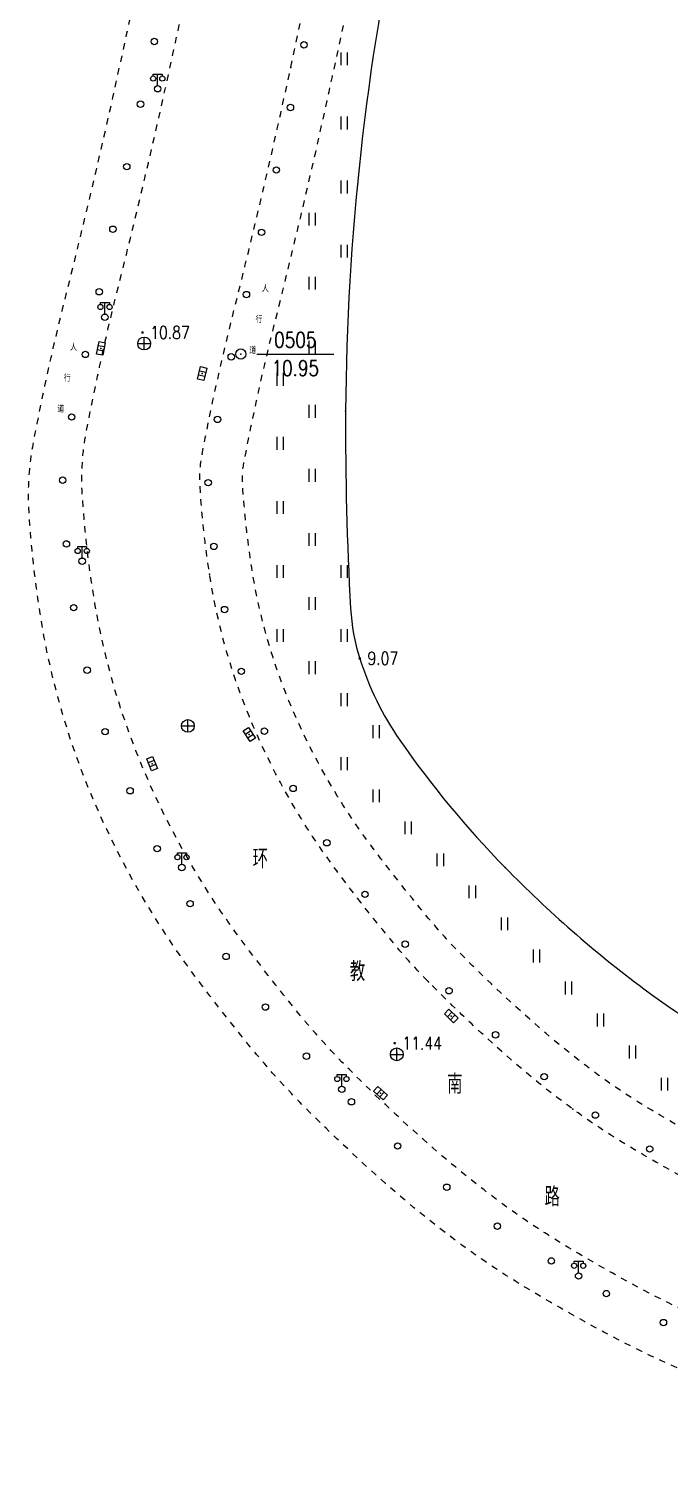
# Model space of a CAD drawing. Extents: x 940 to 2162, y 608 to 1562.
# Drawn here: x 1058.6 to 1108.6, y 609 to 720.4 of the extents above; entities that cross this region are included whole.
import ezdxf
from ezdxf.enums import TextEntityAlignment as Align

# ---------------------------------------------------------------- set-up
doc = ezdxf.new("R2010")
doc.units = 0
doc.header["$LTSCALE"] = 0.5
doc.header["$PDSIZE"] = 0.2
doc.linetypes.add('X6', pattern=[2, 1, -1])
doc.layers.get('0').update_dxf_attribs({"linetype": 'CONTINUOUS'})
for name, color, linetype in [('DLDW', 11, 'CONTINUOUS'), ('DLSS', 4, 'CONTINUOUS'), ('GCD', 1, 'CONTINUOUS'), ('GXYZ', 2, 'CONTINUOUS'), ('KZD', 1, 'CONTINUOUS'), ('SXSS', 5, 'CONTINUOUS'), ('ZBTZ', 3, 'CONTINUOUS'), ('ZDH', 1, 'CONTINUOUS')]:
    doc.layers.add(name, color=color, linetype=linetype)
doc.styles.add('HZ', font='rs.shx', dxfattribs={"width": 0.8, "bigfont": 'hztxt.shx'})

# ---------------------------------------------------------------- blocks, each defined once
blk = doc.blocks.new('gc043')
for p, q in [((-1, 0), (1, 0)), ((0, -1), (0, 1))]:
    blk.add_line(p, q)
blk.add_circle((0, 0), 1)
blk = doc.blocks.new('gc041')
for p, q in [((-1, 0.5), (1, 0.5)), ((-1, -0.5), (-1, 0.5)), ((-0.33, 0.5), (-0.33, -0.5)), ((0.33, 0.5), (0.33, -0.5)), ((1, 0.5), (1, -0.5)), ((1, -0.5), (-1, -0.5))]:
    blk.add_line(p, q)
blk = doc.blocks.new('gc170')
at = {"linetype": 'Continuous'}
blk.add_circle((0, 0), 0.5, dxfattribs=at)
blk = doc.blocks.new('GC200')
at = {"linetype": 'Continuous', "const_width": 0.2, "flags": 128}
blk.add_lwpolyline([(-0.1, 0, 1), (0.1, 0, 1)], format="xyb", close=True, dxfattribs=at)
blk = doc.blocks.new('gc117')
blk.add_circle((0, 0), 0.8)
blk.add_point((0, 0))
blk = doc.blocks.new('gc121')
for p, q in [((-0.5, -1), (-0.5, 1)), ((0.5, -1), (0.5, 1))]:
    blk.add_line(p, q)
blk = doc.blocks.new('gc097')
for p, q in [((-0.7, 2), (-0.7, 2.3)), ((-0.7, 2.3), (0.7, 2.3)), ((0, 0.5), (0, 2.3)), ((0.7, 2.3), (0.7, 2))]:
    blk.add_line(p, q)
for centre, radius in [((-0.7, 1.6), 0.4), ((0, 0), 0.5), ((0.73, 1.6), 0.4)]:
    blk.add_circle(centre, radius)

msp = doc.modelspace()

# ---------------------------------------------------------------- linework, layer by layer
at = {"layer": 'DLSS', "linetype": 'X6', "flags": 128}
for points in [[(1405.62, 701.52, 0.023491), (1388.95, 697.66, 0.038552), (1378.84, 693.96, 0.006529), (1362.36, 686.18, 0.01772), (1356.26, 682.93, 0.061108), (1340.87, 671.3, -0.068267), (1328.26, 662.04, -0.016009), (1322.77, 659.29, -0.02366), (1319.08, 657.79, -0.045219), (1311.75, 655.94, -0.054238), (1305.68, 655.64, -0.016984), (1302.16, 655.97, -0.008186), (1294.56, 657.07, -0.038193), (1277.65, 661.15, 0.036458), (1258.97, 665.72, 0.035354), (1247.58, 666.82, 0.045553), (1238.47, 666.22, 0.061008), (1228.1, 663.26, 0.040861), (1214.44, 656.12, 0.02985), (1203.23, 648.06, -0.02999), (1192.72, 640.51, -0.020006), (1180.64, 633.55, -0.026961), (1171.37, 629.31, -0.054055), (1160.07, 626.22, -0.04426), (1145.53, 625.19, -0.019079), (1136.57, 625.69, -0.029014), (1130.94, 626.56, -0.033538), (1120.28, 629.59, -0.038874), (1111.67, 633.46, -0.013137), (1106.24, 636.61, -0.020575), (1103.04, 638.77, -0.022143), (1098.1, 642.76, -0.017543), (1092.18, 648.36, -0.021757), (1089.67, 651.15, -0.01219), (1085.31, 656.68, -0.059278), (1079.2, 667.29, -0.062631), (1076.02, 678.35, -0.023199), (1075.31, 684.86, -0.062756), (1075.42, 686.57, -0.014391), (1077.83, 697.48, 0.00835), (1082.32, 716.67, 0.00067), (1087.06, 738.77, 0.004508), (1087.75, 742.12, 0.013968), (1088.59, 747.18, 0.003122), (1091.46, 769.14, 0.007981), (1093.75, 790.28, 0.017627), (1094.31, 800.09, 0.024093), (1094.11, 807.36, 0.011914), (1092.71, 821.52, 0.010278), (1091.98, 826.6, 0.009428), (1090.97, 832.08, 0.063866), (1090.09, 834.64, 0.027206), (1087.79, 838.75, 0.027206)], [(1406.22, 698.25, 0.023491), (1389.85, 694.46, 0.038552), (1380.22, 690.94, 0.006529), (1363.82, 683.19, 0.01772), (1357.93, 680.05, 0.061108), (1343.19, 668.91, -0.068267), (1329.84, 659.12, -0.016009), (1324.16, 656.27, -0.02366), (1320.18, 654.65, -0.045219), (1312.27, 652.66, -0.054238), (1305.48, 652.32, -0.016984), (1301.74, 652.67, -0.008186), (1294.03, 653.79, -0.038193), (1276.63, 657.98, 0.036458), (1258.42, 662.44, 0.035354), (1247.5, 663.49, 0.045553), (1238.99, 662.94, 0.061008), (1229.39, 660.2, 0.040861), (1216.22, 653.31, 0.030612), (1205.07, 645.27, -0.032321), (1194.49, 637.7, -0.018438), (1180.8, 629.86, -0.032389), (1172.59, 626.22, -0.034847), (1162.45, 623.26, -0.040464), (1153.43, 622.05, -0.007224), (1149.16, 621.89, -0.008372), (1145.47, 621.87, -0.021019), (1138.43, 622.23, -0.01798), (1130.25, 623.3, -0.044583), (1120.56, 625.83, -0.038874), (1110.08, 630.54, -0.013137), (1104.49, 633.78, -0.020575), (1101.07, 636.09, -0.022143), (1095.9, 640.26, -0.017543), (1089.81, 646.03, -0.021757), (1087.1, 649.03, -0.01219), (1082.65, 654.69, -0.059278), (1076.14, 665.98, -0.062631), (1072.73, 677.84, -0.023199), (1071.99, 684.65, -0.062756), (1072.15, 687.19, -0.014391), (1074.61, 698.3, 0.00835), (1079.07, 717.38, 0.00067), (1083.81, 739.47, 0.004508), (1084.48, 742.75, 0.013968), (1085.29, 747.63, 0.003122), (1088.16, 769.55, 0.007981), (1090.44, 790.59, 0.017627), (1090.98, 800.16, 0.024093), (1090.8, 807.12, 0.011914), (1089.41, 821.12, 0.010278), (1088.7, 826.06, 0.009428), (1087.71, 831.41, 0.063866), (1087.11, 833.17, 0.027206), (1084.98, 836.97)], [(1407.87, 689.19, 0.023491), (1392.34, 685.6, 0.038552), (1384.04, 682.56, 0.006529), (1367.86, 674.92, 0.01772), (1362.54, 672.08, 0.061108), (1349.59, 662.3, -0.068267), (1334.23, 651.02, -0.016009), (1328.02, 647.91, -0.02366), (1323.23, 645.97, -0.045219), (1313.72, 643.56, -0.054238), (1304.93, 643.13, -0.016984), (1300.57, 643.54, -0.008186), (1292.56, 644.7, -0.038193), (1273.8, 649.22, 0.036458), (1256.89, 653.36, 0.035354), (1247.26, 654.29, 0.045553), (1240.42, 653.84, 0.061008), (1232.98, 651.72, 0.040861), (1221.14, 645.53, 0.030612), (1210.91, 638.15, -0.032321), (1199.36, 629.88, -0.018438), (1185.07, 621.71, -0.032389), (1175.77, 617.58, -0.034847), (1164.41, 614.26, -0.040464), (1153.91, 612.86, -0.007224), (1149.38, 612.69, -0.008372), (1145.38, 612.66, -0.021019), (1137.56, 613.07, -0.01798), (1128.73, 614.22, -0.044583), (1117.45, 617.17, -0.038874), (1105.67, 622.46, -0.013137), (1099.66, 625.94, -0.020575), (1095.61, 628.68, -0.022143), (1089.81, 633.36, -0.017543), (1083.25, 639.57, -0.021757), (1080.01, 643.16, -0.01219), (1075.28, 649.18, -0.059278), (1067.68, 662.35, -0.062631), (1063.64, 676.42, -0.023199), (1062.8, 684.08, -0.062756), (1063.11, 688.92, -0.014391), (1065.68, 700.54, 0.00835), (1070.07, 719.32, 0.00067), (1074.81, 741.39, 0.004508), (1075.45, 744.51, 0.013968), (1076.17, 748.88, 0.003122), (1079.02, 770.69, 0.007981), (1081.27, 791.44, 0.017627), (1081.78, 800.35, 0.024093), (1081.62, 806.43, 0.011914), (1080.27, 819.99, 0.010278), (1079.61, 824.56, 0.008973), (1078.74, 829.33, 0.078236), (1078.02, 832.17, 0.025256)], [(1406.54, 685.56, 0.023491), (1391.23, 682.02, 0.038552), (1383.28, 679.11, 0.006529), (1367.16, 671.49, 0.01772), (1361.98, 668.73, 0.061108), (1349.5, 659.3, -0.068267), (1333.61, 647.64, -0.016009), (1327.27, 644.46, -0.02366), (1322.27, 642.43, -0.045219), (1312.33, 639.92, -0.054238), (1303.03, 639.46, -0.016984), (1298.5, 639.89, -0.008186), (1290.42, 641.06, -0.038193), (1271.3, 645.67, 0.036458), (1254.73, 649.72, 0.035354), (1245.44, 650.62, 0.045553), (1239.04, 650.2, 0.061008), (1232.15, 648.24, 0.040861), (1220.66, 642.22, 0.030612), (1210.66, 635.02, -0.032321), (1198.86, 626.57, -0.018438), (1184.43, 618.31, -0.032389), (1174.84, 614.05, -0.034847), (1163.15, 610.65, -0.040464), (1152.28, 609.19, -0.007224), (1147.67, 609.02, -0.008372), (1143.6, 608.99, -0.021019), (1135.58, 609.41, -0.01798), (1126.57, 610.59, -0.044583), (1114.88, 613.64, -0.038874), (1102.76, 619.08, -0.013137), (1096.64, 622.63, -0.020575), (1092.43, 625.47, -0.022143), (1086.46, 630.29, -0.017543), (1079.78, 636.62, -0.021757), (1076.4, 640.36, -0.01219), (1071.59, 646.47, -0.059278), (1063.71, 660.13, -0.062631), (1059.51, 674.77, -0.023199), (1058.65, 682.66, -0.062756), (1058.99, 688.1, -0.014391), (1061.59, 699.85, 0.00835), (1065.96, 718.56, 0.00067), (1070.7, 740.61, 0.004508), (1071.33, 743.7, 0.013968), (1072.03, 747.93, 0.003122), (1074.88, 769.71, 0.007981), (1077.12, 790.38, 0.017627), (1077.62, 799.13, 0.024093), (1077.46, 804.97, 0.011914), (1076.13, 818.43, 0.010278), (1075.49, 822.89, 0.008362), (1074.69, 827.26, 0.022488), (1073.42, 829.48, 0.022488)]]:
    msp.add_lwpolyline(points, format="xyb", dxfattribs=at)
at = {"layer": 'KZD', "linetype": 'Continuous'}
msp.add_line((1076.42, 695.01), (1082.42, 695.01), dxfattribs=at)
at = {"layer": 'SXSS', "linetype": 'Continuous', "flags": 128}
msp.add_lwpolyline([(1101.77, 756.29, 0.014959), (1097.64, 752.31, 0.04404), (1096.4, 750.8, 0.096481), (1087.79, 730.75, 0.051721), (1083.35, 690.56, 0.015844), (1083.74, 675.15, 0.061945), (1084.45, 671.26, 0.075988), (1087.58, 664.88, 0.04173), (1095.8, 654.94, 0.0388), (1106.61, 645.48, 0.045561), (1117.04, 639.08, 0.047957), (1127.44, 635.13, 0.042206), (1139.86, 632.83, 0.053405), (1158.28, 632.98, 0.071458), (1171.62, 636.49, 0.015598), (1181.79, 641.17, 0.042414), (1185.3, 643.31, 0.002696), (1191.09, 647.6, -0.004368), (1194.67, 650.23, -0.000025), (1195.79, 651.03, -0.000027), (1196.82, 651.78, -0.001762), (1197.26, 652.1, -0.000737), (1198.33, 652.85)], format="xyb", dxfattribs=at)
at = {"layer": 'ZDH', "linetype": 'Continuous'}
for p in [(1079.07, 717.38, 10.57), (1079.07, 717.38, 10.57), (1064.25, 695.45, 10.83), (1064.25, 695.45, 10.83), (1067.63, 695.85, 10.86), (1067.63, 695.85, 10.86), (1067.63, 695.83, 10.87), (1067.63, 695.83, 10.87), (1072.16, 693.49, 10.82), (1072.16, 693.49, 10.81), (1072.16, 693.49, 10.81), (1072.16, 693.49, 10.82), (1083.35, 690.56, 9.07), (1083.35, 690.56, 9.07), (1072.15, 687.19, 10.87), (1072.15, 687.19, 10.87), (1072.73, 677.84, 10.99), (1072.73, 677.84, 10.99), (1084.45, 671.26, 9.07), (1084.45, 671.26, 9.07), (1071.04, 666.01, 11.19), (1071.04, 666.01, 11.19), (1071.04, 665.99, 11.19), (1071.04, 665.99, 11.19), (1075.83, 665.32, 11.16), (1075.83, 665.32, 11.16), (1068.24, 663.04, 11.14), (1068.24, 663.04, 11.14), (1082.65, 654.69, 11.25), (1082.65, 654.69, 11.25), (1095.8, 654.94, 9.08), (1095.8, 654.94, 9.08), (1089.81, 646.03, 11.36), (1089.81, 646.03, 11.36), (1091.59, 643.35, 11.39), (1091.59, 643.35, 11.39), (1087.34, 640.36, 11.43), (1087.34, 640.36, 11.43), (1087.38, 640.38, 11.44), (1087.38, 640.38, 11.44), (1086.07, 637.33, 11.37), (1086.07, 637.33, 11.37), (1101.07, 636.09, 11.47), (1101.07, 636.09, 11.47)]:
    msp.add_point(p, dxfattribs=at)

# ---------------------------------------------------------------- block references
at = {"layer": 'DLDW', "linetype": 'Continuous', "xscale": 0.5, "yscale": 0.5}
for p in [(1068.68, 715.71), (1064.56, 697.88), (1062.79, 678.84), (1070.57, 654.94), (1083.05, 637.63), (1101.53, 623.06)]:
    msp.add_blockref('gc097', p, dxfattribs=at)
at = {"layer": 'GCD', "linetype": 'Continuous'}
ref = msp.add_blockref('GC200', (1067.5, 696.69, 10.87), dxfattribs=dict(at, xscale=0.5, yscale=0.5, zscale=0.5))
ref.add_attrib('height', '10.87', dxfattribs={"linetype": 'Continuous', "height": 1, "style": 'HZ', "width": 0.8}).set_placement((1068.1, 696.69, 10.87), align=Align.MIDDLE_LEFT)
ref = msp.add_blockref('GC200', (1084.45, 671.26, 9.07), dxfattribs=dict(at, xscale=0.5, yscale=0.5, zscale=0.5))
ref.add_attrib('height', '9.07', dxfattribs={"linetype": 'Continuous', "height": 1, "style": 'HZ', "width": 0.8}).set_placement((1085.05, 671.26, 9.07), align=Align.MIDDLE_LEFT)
ref = msp.add_blockref('GC200', (1087.18, 641.23, 11.44), dxfattribs=dict(at, xscale=0.5, yscale=0.5, zscale=0.5))
ref.add_attrib('height', '11.44', dxfattribs={"linetype": 'Continuous', "height": 1, "style": 'HZ', "width": 0.8}).set_placement((1087.78, 641.23, 11.44), align=Align.MIDDLE_LEFT)
at = {"layer": 'GXYZ', "linetype": 'Continuous', "xscale": 0.5, "yscale": 0.5, "zscale": 0.5}
for p, rotation in [((1064.25, 695.45, 10.83), 258.3130257029498), ((1072.16, 693.49, 10.81), 76.54814969481296), ((1075.83, 665.32, 11.16), 302.4191455983373), ((1068.24, 663.04, 11.14), 291.4745948416106), ((1091.59, 643.35, 11.39), 315.7366887498294), ((1086.07, 637.33, 11.37), 318.0716422076453)]:
    msp.add_blockref('gc041', p, dxfattribs=dict(at, rotation=rotation))
at = {"layer": 'GXYZ', "linetype": 'Continuous', "xscale": 0.5, "yscale": 0.5}
for p in [(1067.63, 695.83, 10.87), (1071.04, 665.99, 11.19), (1087.34, 640.36, 11.43)]:
    msp.add_blockref('gc043', p, dxfattribs=at)
at = {"layer": 'KZD', "linetype": 'Continuous', "xscale": 0.5, "yscale": 0.5}
msp.add_blockref('gc117', (1075.17, 695.01, 10.95), dxfattribs=at)
at = {"layer": 'ZBTZ', "linetype": 'Continuous', "yscale": 0.5}
for p, xscale, rotation in [((1068.42, 719.4), 0.4999999999999999, 77.58675730602879), ((1080.1, 719.14, 10.4), 0.4999999999999999, 77.81271403361478), ((1067.34, 714.51), 0.4999999999999999, 77.58675730602879), ((1079.04, 714.25, 10.4), 0.5, 77.50087374101165), ((1066.27, 709.63), 0.4999999999999999, 77.58675730602879), ((1077.94, 709.37, 10.4), 0.5, 77.01316435390451), ((1065.19, 704.75), 0.4999999999999999, 77.58675730602879), ((1076.79, 704.51, 10.4), 0.5, 76.52545496679743), ((1064.12, 699.87), 0.4999999999999999, 77.58675730602879), ((1075.61, 699.65, 10.4), 0.5, 76.0377455796903), ((1063.04, 694.98), 0.4999999999999999, 77.58675730602879), ((1074.42, 694.79, 10.4), 0.5, 76.88778969920781), ((1061.97, 690.1), 0.4999999999999999, 77.58675730602879), ((1073.35, 689.91, 10.4), 0.5, 78.3424039697113), ((1061.27, 685.17), 0.5, 88.06288791705977), ((1072.62, 684.97, 10.4), 0.5, 91.85367751071624), ((1061.56, 680.19), 0.5, 96.29271759093781), ((1073.07, 680, 10.4), 0.5, 97.23617080365186), ((1062.13, 675.22), 0.5, 100.9840086443115), ((1073.9, 675.07, 10.4), 0.4999999999999999, 102.2899909034041), ((1063.18, 670.34), 0.5, 105.774158594969), ((1075.21, 670.25, 10.4), 0.5, 108.1606420910006), ((1064.58, 665.54), 0.5, 112.876463075747), ((1077.01, 665.58, 10.4), 0.4999999999999999, 113.9441299516927), ((1066.53, 660.93), 0.5, 112.876463075747), ((1079.25, 661.11, 10.4), 0.5, 119.2000489916626), ((1068.64, 656.41), 0.4999999999999999, 120.8446500177713), ((1081.88, 656.87, 10.4), 0.5, 124.4559680316326), ((1084.86, 652.85, 10.4), 0.5, 127.8587782333907), ((1071.21, 652.12), 0.4999999999999999, 120.8446500177713), ((1088, 648.96, 10.4), 0.5, 130.3451296089119), ((1074.02, 648), 0.5, 127.8302002688569), ((1091.42, 645.32, 10.4), 0.5, 135.3389596306035), ((1077.09, 644.05), 0.5, 127.8302002688569), ((1095.05, 641.88, 10.4), 0.5, 137.7481187802286), ((1080.29, 640.22), 0.5, 134.5682984862055), ((1098.84, 638.62, 10.4), 0.5, 141.1070627711455), ((1083.8, 636.66), 0.5, 134.5682984862055), ((1102.84, 635.62, 10.4), 0.5, 145.6166292410501), ((1087.41, 633.21), 0.5, 139.9738668255694), ((1107.08, 632.97, 10.4), 0.5, 149.5886765115116), ((1091.24, 629.99), 0.5, 139.9738668255694), ((1095.19, 626.95), 0.5, 147.2847540976418), ((1099.4, 624.24), 0.5, 147.2847540976418), ((1103.69, 621.69), 0.5, 153.0670487261536), ((1108.15, 619.43), 0.5, 153.0670487261536)]:
    msp.add_blockref('gc170', p, dxfattribs=dict(at, xscale=xscale, rotation=rotation))
at = {"layer": 'ZBTZ', "linetype": 'Continuous', "xscale": 0.5, "yscale": 0.5}
for p in [(1083.25, 718.04), (1083.25, 713.04), (1083.25, 708.04), (1080.75, 705.54), (1083.25, 703.04), (1080.75, 700.54), (1080.75, 695.54), (1078.25, 693.04), (1080.75, 690.54), (1078.25, 688.04), (1080.75, 685.54), (1078.25, 683.04), (1080.75, 680.54), (1078.25, 678.04), (1083.25, 678.04), (1080.75, 675.54), (1078.25, 673.04), (1083.25, 673.04), (1080.75, 670.54), (1083.25, 668.04), (1085.75, 665.54), (1083.25, 663.04), (1085.75, 660.54), (1088.25, 658.04), (1090.75, 655.54), (1093.25, 653.04), (1095.75, 650.54), (1098.25, 648.04), (1100.75, 645.54), (1103.25, 643.04), (1105.75, 640.54), (1108.25, 638.04)]:
    msp.add_blockref('gc121', p, dxfattribs=at)

# ---------------------------------------------------------------- texts
at = {"layer": 'DLSS', "linetype": 'Continuous', "style": 'HZ', "width": 0.8}
for s, height, p in [('人', 0.5, (1076.81, 699.85)), ('行', 0.5, (1076.32, 697.44)), ('人', 0.5, (1061.85, 695.27)), ('道', 0.5, (1075.83, 695.04)), ('行', 0.5, (1061.36, 692.87)), ('道', 0.5, (1060.86, 690.46)), ('环', 1.5, (1076.09, 654.86)), ('教', 1.5, (1083.68, 646.07)), ('南', 1.5, (1091.27, 637.29)), ('路', 1.5, (1098.87, 628.5))]:
    msp.add_text(s, height=height, dxfattribs=at).set_placement(p)
at = {"layer": 'KZD', "linetype": 'Continuous', "style": 'HZ', "width": 0.8}
for s, p in [('0505', (1079.42, 696.11)), ('10.95', (1079.42, 693.91))]:
    msp.add_text(s, height=1.2, dxfattribs=at).set_placement(p, align=Align.MIDDLE)

doc.saveas('drawing.dxf')
